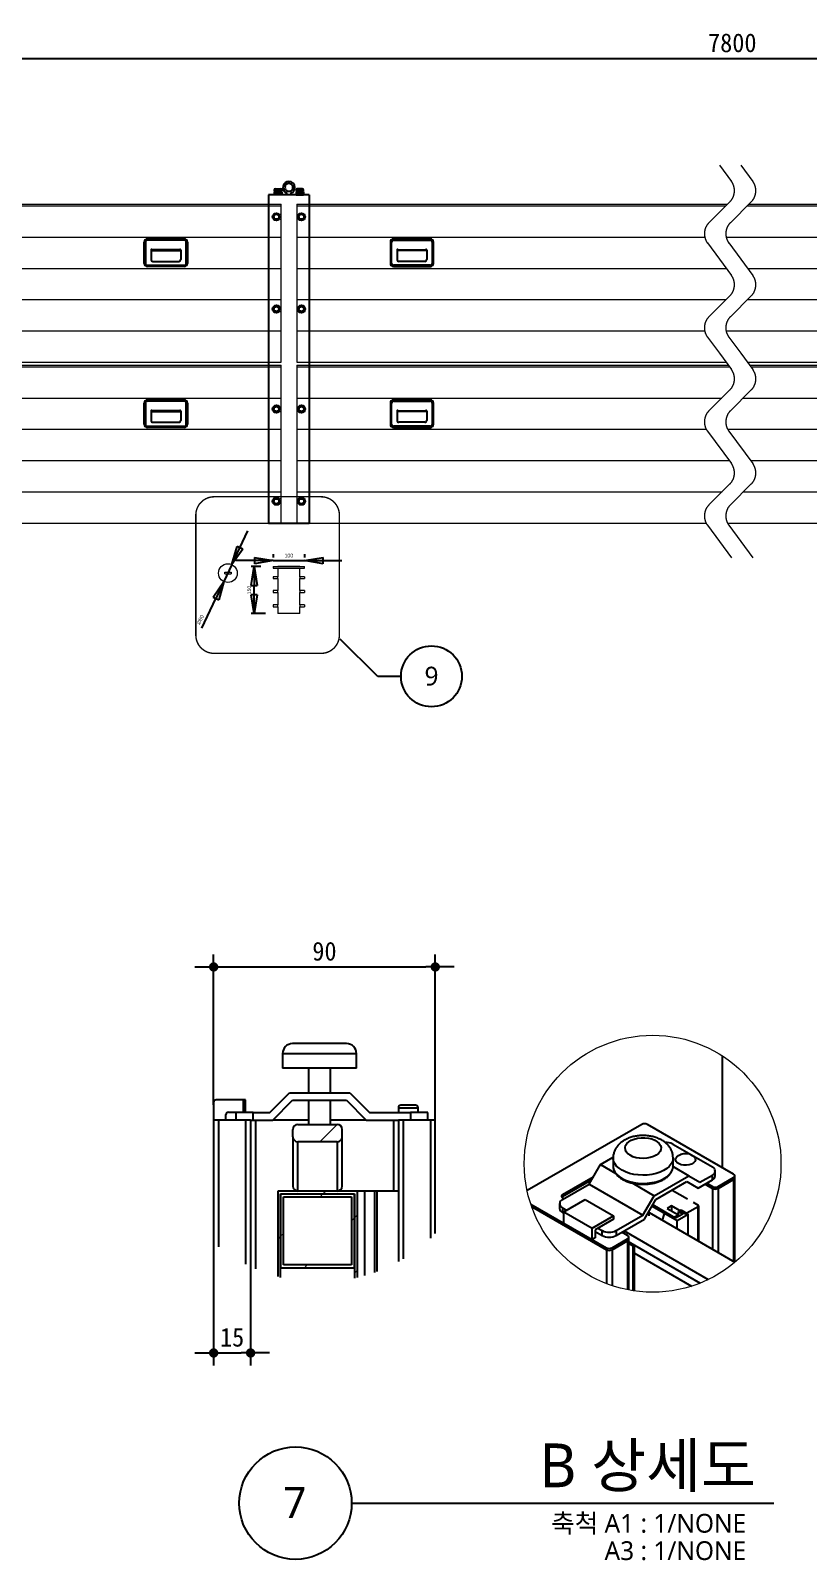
# Model space of a CAD drawing. Header units: millimetres. Extents: x 4892990 to 5673724, y 2128419 to 2381812.
# Drawn here: x 5648582 to 5651073, y 2371363 to 2376258 of the extents above; entities that cross this region are included whole.
import ezdxf
from ezdxf.enums import TextEntityAlignment as Align

# ---------------------------------------------------------------- set-up
doc = ezdxf.new("R2010")
doc.units = ezdxf.units.MM
doc.header["$LTSCALE"] = 1000
for name, pattern in [('CENTER2', [1.125, 0.75, -0.125, 0.125, -0.125]), ('DASHDOTX2', [2, 1, -0.5, 0, -0.5]), ('HIDDEN', [0.375, 0.25, -0.125]), ('HIDDEN2', [0.1875, 0.125, -0.0625])]:
    doc.linetypes.add(name, pattern=pattern)
doc.layers.get('0').update_dxf_attribs({"linetype": 'CONTINUOUS'})
for name, color, linetype in [('1', 1, 'CENTER2'), ('A-MKXS-MAK2', 3, 'DASHDOTX2'), ('A-MKXS-TEXT2', 7, 'CONTINUOUS')]:
    doc.layers.add(name, color=color, linetype=linetype)
for name, color, linetype, lineweight in [('A-DIMS', 7, 'CONTINUOUS', 25), ('A-XXXX-SYMB', 7, 'CONTINUOUS', 25), ('A-XXXX-TXT1', 3, 'CONTINUOUS', 25)]:
    doc.layers.add(name, color=color, linetype=linetype, lineweight=lineweight)
doc.styles.add('HY울릉도L', font='malgun.ttf')
doc.styles.add('돋움체', font='')
doc.styles.add('맑은고딕', font='malgun.ttf')
doc.styles.add('울릉도L', font='')
doc.styles.get('돋움체').set_extended_font_data('DotumChe')
doc.styles.get('울릉도L').set_extended_font_data('HY울릉도L')
doc.dimstyles.new('CDIM', dxfattribs={"dimtxt": 3, "dimasz": 1.5, "dimexe": 2, "dimexo": 1, "dimgap": 1, "dimtad": 1, "dimdec": 0, "dimrnd": 0.5, "dimzin": 0, "dimdsep": 32, "dimlunit": 6, "dimtxsty": 'HY울릉도L', "dimblk1": '_CIDOT', "dimblk2": '_CIDOT', "dimsah": 1, "dimcen": 5.5, "dimclrd": 2, "dimclre": 2, "dimclrt": 7, "dimadec": 0, "dimazin": 0, "dimtfac": 1, "dimtdec": 0, "dimtix": 1, "dimtmove": 2, "dimatfit": 1, "dimldrblk": '_CIDOT', "dimfxl": 1, "dimtolj": 1, "dimtzin": 0, "dimlwd": -1, "dimarcsym": 0})
doc.dimstyles.new('scale2', dxfattribs={"dimscale": 2, "dimtxt": 2, "dimasz": 1.5, "dimexe": 2, "dimexo": 2, "dimgap": 0.7, "dimtad": 3, "dimtoh": 1, "dimdec": 3, "dimdsep": 46, "dimtxsty": '울릉도L', "dimblk": 'CLOSED', "dimcen": 1.5, "dimclrd": 8, "dimclre": 8, "dimclrt": 7, "dimazin": 2, "dimtfac": 1, "dimtdec": 3, "dimtix": 1, "dimtmove": 0, "dimatfit": 3, "dimldrblk": 'CLOSED', "dimfxl": 1, "dimlwd": -1, "dimlwe": -1, "dimarcsym": 0})

# ---------------------------------------------------------------- blocks, each defined once
blk = doc.blocks.new('비고정지주앞')
at = {"color": 8, "linetype": 'Continuous', "lineweight": 25, "ltscale": 30}
for p, q in [((3938622.6, -1088255.4), (3938622.6, -1088261.8)), ((3938575.6, -1088282.6), (3938599.6, -1088282.6)), ((3938669.6, -1088282.6), (3938645.6, -1088282.6))]:
    blk.add_line(p, q, dxfattribs=at)
at = {"color": 7, "linetype": 'Continuous', "lineweight": 25, "ltscale": 30}
for p, q in [((3938557.6, -1088298.6), (3938557.6, -1089348.6)), ((3938687.6, -1088298.6), (3938557.6, -1088298.6)), ((3938575.6, -1088282.6), (3938575.6, -1088286.6)), ((3938575.6, -1088286.6), (3938599.6, -1088286.6)), ((3938599.6, -1088288.2), (3938575.6, -1088288.2)), ((3938575.6, -1088288.2), (3938575.6, -1088289.9)), ((3938599.6, -1088289.9), (3938575.6, -1088289.9)), ((3938575.6, -1088289.9), (3938575.6, -1088293.4)), ((3938599.6, -1088293.4), (3938575.6, -1088293.4)), ((3938575.6, -1088293.4), (3938575.6, -1088294.2)), ((3938599.6, -1088294.2), (3938575.6, -1088294.2)), ((3938575.6, -1088294.2), (3938575.6, -1088298.6)), ((3938599.6, -1088298.6), (3938575.6, -1088298.6)), ((3938579.6, -1088278.6), (3938595.6, -1088278.6)), ((3938583.6, -1088286.6), (3938583.6, -1088288.2)), ((3938591.6, -1088288.2), (3938591.6, -1088286.6)), ((3938599.6, -1088286.6), (3938599.6, -1088282.6)), ((3938599.6, -1088288.2), (3938599.6, -1088289.9)), ((3938599.6, -1088289.9), (3938599.6, -1088293.4)), ((3938599.6, -1088293.4), (3938599.6, -1088294.2)), ((3938599.6, -1088294.2), (3938599.6, -1088298.6)), ((3938615.1, -1088292.3), (3938614.6, -1088298.6)), ((3938616, -1088286.6), (3938622.6, -1088286.6)), ((3938622.6, -1088286.6), (3938629.2, -1088286.6)), ((3938630.6, -1088298.6), (3938630, -1088292.3)), ((3938645.6, -1088282.6), (3938645.6, -1088286.6)), ((3938669.6, -1088286.6), (3938645.6, -1088286.6)), ((3938645.6, -1088288.2), (3938669.6, -1088288.2)), ((3938645.6, -1088288.2), (3938645.6, -1088289.9)), ((3938645.6, -1088289.9), (3938669.6, -1088289.9)), ((3938645.6, -1088289.9), (3938645.6, -1088293.4)), ((3938645.6, -1088293.4), (3938669.6, -1088293.4)), ((3938645.6, -1088293.4), (3938645.6, -1088294.2)), ((3938645.6, -1088294.2), (3938669.6, -1088294.2)), ((3938645.6, -1088294.2), (3938645.6, -1088298.6)), ((3938645.6, -1088298.6), (3938669.6, -1088298.6)), ((3938665.6, -1088278.6), (3938649.6, -1088278.6)), ((3938653.6, -1088286.6), (3938653.6, -1088288.2)), ((3938661.6, -1088288.2), (3938661.6, -1088286.6)), ((3938669.6, -1088286.6), (3938669.6, -1088282.6)), ((3938669.6, -1088288.2), (3938669.6, -1088289.9)), ((3938669.6, -1088289.9), (3938669.6, -1088293.4)), ((3938669.6, -1088293.4), (3938669.6, -1088294.2)), ((3938669.6, -1088294.2), (3938669.6, -1088298.6)), ((3938687.6, -1088298.6), (3938687.6, -1089348.6)), ((3938557.6, -1089348.6), (3938687.6, -1089348.6))]:
    blk.add_line(p, q, dxfattribs=at)
at = {"color": 7, "linetype": 'Continuous', "lineweight": 25, "ltscale": 900}
for centre, radius in [((3938582.6, -1088368.6), 12), ((3938662.6, -1088368.6), 12), ((3938582.6, -1088368.6), 8), ((3938662.6, -1088368.6), 8), ((3938582.6, -1088663.6), 12), ((3938582.6, -1088663.6), 8), ((3938662.6, -1088663.6), 12), ((3938662.6, -1088663.6), 8), ((3938582.6, -1088983.6), 12), ((3938582.6, -1088983.6), 8), ((3938662.6, -1088983.6), 12), ((3938662.6, -1088983.6), 8), ((3938582.6, -1089278.6), 12), ((3938662.6, -1089278.6), 12)]:
    blk.add_circle(centre, radius, dxfattribs=at)
at = {"color": 7, "linetype": 'Continuous', "lineweight": 25, "ltscale": 30}
for centre in [(3938582.6, -1089278.6), (3938662.6, -1089278.6)]:
    blk.add_circle(centre, 8, dxfattribs=at)
at = {"color": 7, "linetype": 'Continuous', "lineweight": 25, "ltscale": 900}
for centre, radius, start, end in [((3938622.6, -1088274.6), 19.2, 90, 247.1735), ((3938622.6, -1088274.6), 19.2, 0, 90), ((3938579.6, -1088282.6), 4, 90, 180), ((3938595.6, -1088282.6), 4, 0, 90), ((3938622.6, -1088274.6), 12.8, 90, 180), ((3938622.6, -1088274.6), 12.8, 180, 249.6359), ((3938622.6, -1088274.6), 12.8, 290.3641, 90), ((3938622.6, -1088274.6), 19.2, 292.8265, 0), ((3938649.6, -1088282.6), 4, 90, 180), ((3938665.6, -1088282.6), 4, 0, 90)]:
    blk.add_arc(centre, radius, start, end, dxfattribs=at)
blk = doc.blocks.new('_Closed')
at = {"color": 0, "linetype": 'ByBlock', "lineweight": -2}
for p, q in [((-1, 0.167), (0, 0)), ((-1, 0.167), (-1, -0.167)), ((0, 0), (-1, -0.167)), ((0, 0), (-1, 0))]:
    blk.add_line(p, q, dxfattribs=at)
blk = doc.blocks.new('*D59')
at = {"color": 8, "linetype": 'ByBlock', "ltscale": 4, "transparency": 16777216}
for p, q in [((5649319.2, 2374542.9), (5649288.1, 2374542.9)), ((5649333.8, 2374392.9), (5649288.1, 2374392.9))]:
    blk.add_line(p, q, dxfattribs=at)
at = {"color": 8, "ltscale": 4, "transparency": 16777216}
blk.add_line((5649298.1, 2374452.9), (5649298.1, 2374482.9), dxfattribs=at)
at = {"color": 8, "ltscale": 4, "transparency": 16777216, "xscale": 60, "yscale": 60, "zscale": 60}
for p, rotation in [((5649298.1, 2374542.9), 90), ((5649298.1, 2374392.9), 270)]:
    blk.add_blockref('_Closed', p, dxfattribs=dict(at, rotation=rotation))
at = {"color": 7, "ltscale": 4, "transparency": 16777216, "insert": (5649282.1, 2374467.9), "char_height": 120, "attachment_point": 5, "rotation": 90, "style": '울릉도L'}
blk.add_mtext('{\\H0.1x;150}', dxfattribs=at)
blk = doc.blocks.new('*D60')
at = {"color": 8, "ltscale": 4, "transparency": 16777216}
for p, q in [((5649299.2, 2374562.1), (5649239.2, 2374562.1)), ((5649359.2, 2374562.1), (5649459.2, 2374562.1)), ((5649519.2, 2374562.1), (5649579.2, 2374562.1))]:
    blk.add_line(p, q, dxfattribs=at)
at = {"color": 8, "linetype": 'ByBlock', "ltscale": 4, "transparency": 16777216}
for p, q in [((5649359.2, 2374582.9), (5649359.2, 2374572.1)), ((5649459.2, 2374582.9), (5649459.2, 2374572.1))]:
    blk.add_line(p, q, dxfattribs=at)
at = {"color": 8, "ltscale": 4, "transparency": 16777216, "xscale": 60, "yscale": 60, "zscale": 60}
blk.add_blockref('_Closed', (5649359.2, 2374562.1), dxfattribs=at)
at = {"color": 8, "ltscale": 4, "transparency": 16777216, "xscale": 60, "yscale": 60, "zscale": 60, "rotation": 180}
blk.add_blockref('_Closed', (5649459.2, 2374562.1), dxfattribs=at)
at = {"color": 7, "ltscale": 4, "transparency": 16777216, "insert": (5649409.2, 2374578.1), "char_height": 120, "attachment_point": 5, "style": '울릉도L'}
blk.add_mtext('{\\H0.1x;100}', dxfattribs=at)
blk = doc.blocks.new('*D61')
at = {"color": 8, "ltscale": 4, "transparency": 16777216}
for p, q in [((5649252.3, 2374603.4), (5649278, 2374657.7)), ((5649226.7, 2374549.2), (5649201.1, 2374494.9)), ((5649130.5, 2374345.6), (5649175.4, 2374440.7))]:
    blk.add_line(p, q, dxfattribs=at)
at = {"color": 8, "ltscale": 4, "transparency": 16777216, "xscale": 60, "yscale": 60, "zscale": 60}
for p, rotation in [((5649226.7, 2374549.2), 244.7127999016723), ((5649201.1, 2374494.9), 64.7127999016723)]:
    blk.add_blockref('_Closed', p, dxfattribs=dict(at, rotation=rotation))
at = {"color": 7, "ltscale": 4, "transparency": 16777216, "insert": (5649125.7, 2374372.8), "char_height": 120, "attachment_point": 5, "rotation": 64.7128, "style": '울릉도L'}
blk.add_mtext('{\\fMS PGothic|b0|i0|c128|p34;\\H0.1x;∅60}', dxfattribs=at)
blk = doc.blocks.new('AL차수판 2단')
at = {"color": 7, "linetype": 'HIDDEN', "lineweight": 0}
for p, q in [((2975499.4, -532908.3), (2975537.7, -532960.3)), ((2975567.9, -532908.3), (2975606.2, -532960.3)), ((2975532.8, -533025.3), (2975465.9, -533092.2)), ((2975601.3, -533025.3), (2975534.4, -533092.2)), ((2975461, -533157.2), (2975537.7, -533261.2)), ((2975529.5, -533157.2), (2975606.2, -533261.2)), ((2975532.8, -533326.3), (2975465.9, -533393.2)), ((2975601.3, -533326.3), (2975534.4, -533393.2)), ((2975461, -533458.2), (2975499.4, -533510.2)), ((2975529.5, -533458.2), (2975567.9, -533510.2)), ((2975499.4, -533510.2), (2975537.7, -533562.2)), ((2975567.9, -533510.2), (2975606.2, -533562.2)), ((2975532.8, -533627.2), (2975465.9, -533694.2)), ((2975601.3, -533627.2), (2975534.4, -533694.2)), ((2975461, -533759.2), (2975537.7, -533863.2)), ((2975529.5, -533759.2), (2975606.2, -533863.2)), ((2975532.8, -533928.2), (2975465.9, -533995.1)), ((2975601.3, -533928.2), (2975534.4, -533995.1)), ((2975461, -534060.2), (2975499.4, -534112.2)), ((2975529.5, -534060.2), (2975567.9, -534112.2)), ((2975499.4, -534112.2), (2975537.7, -534164.2)), ((2975567.9, -534112.2), (2975606.2, -534164.2))]:
    blk.add_line(p, q, dxfattribs=at)
at = {"color": 7, "linetype": 'Continuous', "lineweight": 15}
for p, q in [((2974145.8, -533033.4), (2974145.8, -533538.4)), ((2974145.8, -533033.4), (2975524.7, -533033.4)), ((2974145.8, -533038.4), (2975519.7, -533038.4)), ((2975588.2, -533038.4), (2976935.2, -533038.4)), ((2975593.2, -533033.4), (2976935.2, -533033.4)), ((2976935.2, -533538.4), (2976935.2, -533033.4)), ((2974145.8, -533138.4), (2975452.5, -533138.4)), ((2975521, -533138.4), (2976935.2, -533138.4)), ((2974145.8, -533238.4), (2975520.9, -533238.4)), ((2975589.4, -533238.4), (2976935.2, -533238.4)), ((2974145.8, -533338.4), (2975520.7, -533338.4)), ((2975589.2, -533338.4), (2976935.2, -533338.4)), ((2974145.8, -533438.4), (2975452.3, -533438.4)), ((2975520.8, -533438.4), (2976935.2, -533438.4)), ((2974145.8, -533538.4), (2975520.2, -533538.4)), ((2974145.8, -533538.4), (2975520.2, -533538.4)), ((2974145.8, -533548.4), (2975527.6, -533548.4)), ((2974145.8, -533548.4), (2974145.8, -534053.4)), ((2974145.8, -533553.4), (2975531.3, -533553.4)), ((2975588.7, -533538.4), (2976935.2, -533538.4)), ((2975588.7, -533538.4), (2976935.2, -533538.4)), ((2975596.1, -533548.4), (2976935.2, -533548.4)), ((2975599.8, -533553.4), (2976935.2, -533553.4)), ((2976935.2, -534053.4), (2976935.2, -533548.4)), ((2974145.8, -533653.4), (2975506.6, -533653.4)), ((2975575.2, -533653.4), (2976935.2, -533653.4)), ((2974145.8, -533753.4), (2975457.4, -533753.4)), ((2975525.9, -533753.4), (2976935.2, -533753.4)), ((2974145.8, -533853.4), (2975530.5, -533853.4)), ((2975599, -533853.4), (2976935.2, -533853.4)), ((2974145.8, -533953.4), (2975507.6, -533953.4)), ((2975576.1, -533953.4), (2976935.2, -533953.4)), ((2974145.8, -534053.4), (2975456.9, -534053.4)), ((2975525.4, -534053.4), (2976935.2, -534053.4))]:
    blk.add_line(p, q, dxfattribs=at)
at = {"color": 7, "linetype": 'HIDDEN', "lineweight": 0}
for centre, start, end in [((2975497.5, -532989.9), 315, 36.4024), ((2975566, -532989.9), 315, 36.4024), ((2975501.3, -533127.6), 135, 216.4024), ((2975569.8, -533127.6), 135, 216.4024), ((2975497.5, -533290.9), 315, 36.4024), ((2975566, -533290.9), 315, 36.4024), ((2975501.3, -533428.5), 135, 216.4024), ((2975569.8, -533428.5), 135, 216.4024), ((2975497.5, -533591.9), 315, 36.4024), ((2975566, -533591.9), 315, 36.4024), ((2975501.3, -533729.5), 135, 216.4024), ((2975569.8, -533729.5), 135, 216.4024), ((2975497.5, -533892.9), 315, 36.4024), ((2975566, -533892.9), 315, 36.4024), ((2975501.3, -534030.5), 135, 216.4024), ((2975569.8, -534030.5), 135, 216.4024)]:
    blk.add_arc(centre, 50, start, end, dxfattribs=at)
at = {"layer": '1', "color": 7, "linetype": 'Continuous'}
for p, q in [((2974445.8, -533154.4), (2974445.8, -533222.4)), ((2974449.7, -533222.6), (2974449.7, -533154.3)), ((2974455.7, -533148.3), (2974574, -533148.3)), ((2974573.8, -533144.4), (2974455.8, -533144.4)), ((2974467.3, -533179.4), (2974467.3, -533209.9)), ((2974470.3, -533179.4), (2974470.3, -533180.9)), ((2974559.3, -533180.9), (2974470.3, -533180.9)), ((2974559.3, -533179.4), (2974559.3, -533180.9)), ((2974562.3, -533179.4), (2974562.3, -533209.9)), ((2974580, -533154.3), (2974580, -533222.6)), ((2974583.8, -533222.4), (2974583.8, -533154.4)), ((2976497.2, -533222.4), (2976497.2, -533154.4)), ((2976501, -533154.3), (2976501, -533222.6)), ((2976625.3, -533148.3), (2976507, -533148.3)), ((2976507.2, -533144.4), (2976625.2, -533144.4)), ((2976518.7, -533179.4), (2976518.7, -533209.9)), ((2976521.7, -533179.4), (2976521.7, -533180.9)), ((2976521.7, -533180.9), (2976610.7, -533180.9)), ((2976610.7, -533179.4), (2976610.7, -533180.9)), ((2976613.7, -533179.4), (2976613.7, -533209.9)), ((2976631.3, -533222.6), (2976631.3, -533154.3)), ((2976635.2, -533154.4), (2976635.2, -533222.4)), ((2974574, -533228.6), (2974455.7, -533228.6)), ((2974455.8, -533232.4), (2974573.8, -533232.4)), ((2974556.3, -533215.9), (2974473.3, -533215.9)), ((2976507, -533228.6), (2976625.3, -533228.6)), ((2976625.2, -533232.4), (2976507.2, -533232.4)), ((2976524.7, -533215.9), (2976607.7, -533215.9)), ((2974445.8, -533669.4), (2974445.8, -533737.4)), ((2974449.7, -533737.6), (2974449.7, -533669.3)), ((2974455.7, -533663.3), (2974574, -533663.3)), ((2974573.8, -533659.4), (2974455.8, -533659.4)), ((2974580, -533669.3), (2974580, -533737.6)), ((2974583.8, -533737.4), (2974583.8, -533669.4)), ((2976497.2, -533737.4), (2976497.2, -533669.4)), ((2976501, -533669.3), (2976501, -533737.6)), ((2976625.3, -533663.3), (2976507, -533663.3)), ((2976507.2, -533659.4), (2976625.2, -533659.4)), ((2976631.3, -533737.6), (2976631.3, -533669.3)), ((2976635.2, -533669.4), (2976635.2, -533737.4)), ((2974467.3, -533694.4), (2974467.3, -533724.9)), ((2974470.3, -533694.4), (2974470.3, -533695.9)), ((2974559.3, -533695.9), (2974470.3, -533695.9)), ((2974559.3, -533694.4), (2974559.3, -533695.9)), ((2974562.3, -533694.4), (2974562.3, -533724.9)), ((2976518.7, -533694.4), (2976518.7, -533724.9)), ((2976521.7, -533694.4), (2976521.7, -533695.9)), ((2976521.7, -533695.9), (2976610.7, -533695.9)), ((2976610.7, -533694.4), (2976610.7, -533695.9)), ((2976613.7, -533694.4), (2976613.7, -533724.9)), ((2974574, -533743.6), (2974455.7, -533743.6)), ((2974455.8, -533747.4), (2974573.8, -533747.4)), ((2974556.3, -533730.9), (2974473.3, -533730.9)), ((2976507, -533743.6), (2976625.3, -533743.6)), ((2976625.2, -533747.4), (2976507.2, -533747.4)), ((2976524.7, -533730.9), (2976607.7, -533730.9))]:
    blk.add_line(p, q, dxfattribs=at)
at = {"layer": '1', "color": 4, "linetype": 'HIDDEN2'}
for p, q in [((2974470.3, -533179.4), (2974559.3, -533179.4)), ((2976610.7, -533179.4), (2976521.7, -533179.4)), ((2974470.3, -533694.4), (2974559.3, -533694.4)), ((2976610.7, -533694.4), (2976521.7, -533694.4))]:
    blk.add_line(p, q, dxfattribs=at)
at = {"layer": '1', "color": 7, "linetype": 'Continuous'}
for centre, radius, start, end in [((2974455.8, -533154.4), 10, 90, 180), ((2974455.7, -533154.3), 6, 90, 180), ((2974468.8, -533179.4), 1.5, 0, 180), ((2974560.8, -533179.4), 1.5, 0, 180), ((2974573.8, -533154.4), 10, 0, 90), ((2974574, -533154.3), 6, 0, 90), ((2976507.2, -533154.4), 10, 90, 180), ((2976507, -533154.3), 6, 90, 180), ((2976520.2, -533179.4), 1.5, 0, 180), ((2976612.2, -533179.4), 1.5, 0, 180), ((2976625.2, -533154.4), 10, 0, 90), ((2976625.3, -533154.3), 6, 0, 90), ((2974455.8, -533222.4), 10, 180, 270), ((2974455.7, -533222.6), 6, 180, 270), ((2974473.3, -533209.9), 6, 180, 270), ((2974556.3, -533209.9), 6, 270, 0), ((2974573.8, -533222.4), 10, 270, 0), ((2974574, -533222.6), 6, 270, 0), ((2976507.2, -533222.4), 10, 180, 270), ((2976507, -533222.6), 6, 180, 270), ((2976524.7, -533209.9), 6, 180, 270), ((2976607.7, -533209.9), 6, 270, 0), ((2976625.2, -533222.4), 10, 270, 0), ((2976625.3, -533222.6), 6, 270, 0), ((2974455.8, -533669.4), 10, 90, 180), ((2974455.7, -533669.3), 6, 90, 180), ((2974573.8, -533669.4), 10, 0, 90), ((2974574, -533669.3), 6, 0, 90), ((2976507.2, -533669.4), 10, 90, 180), ((2976507, -533669.3), 6, 90, 180), ((2976625.2, -533669.4), 10, 0, 90), ((2976625.3, -533669.3), 6, 0, 90), ((2974468.8, -533694.4), 1.5, 0, 180), ((2974473.3, -533724.9), 6, 180, 270), ((2974556.3, -533724.9), 6, 270, 0), ((2974560.8, -533694.4), 1.5, 0, 180), ((2976520.2, -533694.4), 1.5, 0, 180), ((2976524.7, -533724.9), 6, 180, 270), ((2976607.7, -533724.9), 6, 270, 0), ((2976612.2, -533694.4), 1.5, 0, 180), ((2974455.8, -533737.4), 10, 180, 270), ((2974455.7, -533737.6), 6, 180, 270), ((2974573.8, -533737.4), 10, 270, 0), ((2974574, -533737.6), 6, 270, 0), ((2976507.2, -533737.4), 10, 180, 270), ((2976507, -533737.6), 6, 180, 270), ((2976625.2, -533737.4), 10, 270, 0), ((2976625.3, -533737.6), 6, 270, 0)]:
    blk.add_arc(centre, radius, start, end, dxfattribs=at)
blk = doc.blocks.new('_CIDOT')
at = {"color": 0, "linetype": 'ByBlock'}
blk.add_line((2, 0), (-1, 0), dxfattribs=at)
at = {"color": 0, "linetype": 'ByBlock', "const_width": 0.5}
blk.add_lwpolyline([(-0.25, 0, 1), (0.25, 0, 1)], format="xyb", close=True, dxfattribs=at)
blk = doc.blocks.new('*D69')
at = {"layer": 'A-DIMS', "lineweight": -2, "transparency": 16777216}
for p, q in [((5649168.3, 2372752.1), (5649168.3, 2371986.8)), ((5649286.6, 2372752.1), (5649286.6, 2371986.8))]:
    blk.add_line(p, q, dxfattribs=at)
at = {"layer": 'A-DIMS', "transparency": 16777216}
blk.add_line((5649198.3, 2372026.8), (5649256.6, 2372026.8), dxfattribs=at)
at = {"layer": 'A-DIMS', "transparency": 16777216, "xscale": 30, "yscale": 30, "zscale": 30, "rotation": 180}
blk.add_blockref('_CIDOT', (5649168.3, 2372026.8), dxfattribs=at)
at = {"layer": 'A-DIMS', "transparency": 16777216, "xscale": 30, "yscale": 30, "zscale": 30}
blk.add_blockref('_CIDOT', (5649286.6, 2372026.8), dxfattribs=at)
at = {"layer": 'A-DIMS', "color": 3, "transparency": 16777216, "insert": (5649227.4, 2372076.8), "char_height": 60, "attachment_point": 5, "style": '돋움체'}
blk.add_mtext('\\A1;15', dxfattribs=at)
blk = doc.blocks.new('*D70')
at = {"layer": 'A-DIMS', "lineweight": -2, "transparency": 16777216}
for p, q in [((5649168.3, 2372820.5), (5649168.3, 2373301.9)), ((5649877.9, 2372820.5), (5649877.9, 2373301.9))]:
    blk.add_line(p, q, dxfattribs=at)
at = {"layer": 'A-DIMS', "transparency": 16777216}
blk.add_line((5649198.3, 2373261.9), (5649847.9, 2373261.9), dxfattribs=at)
at = {"layer": 'A-DIMS', "transparency": 16777216, "xscale": 30, "yscale": 30, "zscale": 30, "rotation": 180}
blk.add_blockref('_CIDOT', (5649168.3, 2373261.9), dxfattribs=at)
at = {"layer": 'A-DIMS', "transparency": 16777216, "xscale": 30, "yscale": 30, "zscale": 30}
blk.add_blockref('_CIDOT', (5649877.9, 2373261.9), dxfattribs=at)
at = {"layer": 'A-DIMS', "color": 3, "transparency": 16777216, "insert": (5649523.1, 2373311.9), "char_height": 60, "attachment_point": 5, "style": '돋움체'}
blk.add_mtext('\\A1;90', dxfattribs=at)
blk = doc.blocks.new('*D76')
at = {"layer": 'A-DIMS', "lineweight": -2, "transparency": 16777216}
for p, q in [((5646569.9, 2375752.1), (5646569.9, 2376208.5)), ((5655087.9, 2375752.1), (5655087.9, 2376208.5))]:
    blk.add_line(p, q, dxfattribs=at)
at = {"layer": 'A-DIMS', "transparency": 16777216}
blk.add_line((5646599.9, 2376168.5), (5655057.9, 2376168.5), dxfattribs=at)
at = {"layer": 'A-DIMS', "transparency": 16777216, "xscale": 30, "yscale": 30, "zscale": 30, "rotation": 180}
blk.add_blockref('_CIDOT', (5646569.9, 2376168.5), dxfattribs=at)
at = {"layer": 'A-DIMS', "transparency": 16777216, "xscale": 30, "yscale": 30, "zscale": 30}
blk.add_blockref('_CIDOT', (5655087.9, 2376168.5), dxfattribs=at)
at = {"layer": 'A-DIMS', "color": 3, "transparency": 16777216, "insert": (5650828.9, 2376218.5), "char_height": 60, "attachment_point": 5, "style": '돋움체'}
blk.add_mtext('\\A1;7800', dxfattribs=at)

msp = doc.modelspace()

# ---------------------------------------------------------------- linework, layer by layer
at = {"color": 7, "linetype": 'Continuous', "lineweight": 15}
for p, q in [((5649203.89, 2374524.57), (5649223.89, 2374524.57)), ((5649203.89, 2374519.57), (5649203.89, 2374524.57)), ((5649203.89, 2374519.57), (5649223.89, 2374519.57)), ((5649223.89, 2374524.57), (5649223.89, 2374519.57)), ((5649359.2, 2374542.9), (5649359.2, 2374537.76)), ((5649359.2, 2374542.9), (5649402.06, 2374542.9)), ((5649359.2, 2374537.76), (5649402.06, 2374537.76)), ((5649444.63, 2374542.9), (5649373.77, 2374542.9)), ((5649373.77, 2374537.76), (5649373.77, 2374510.45)), ((5649402.06, 2374542.9), (5649459.2, 2374542.9)), ((5649402.06, 2374537.76), (5649459.2, 2374537.76)), ((5649444.63, 2374510.45), (5649444.63, 2374537.76)), ((5649459.2, 2374537.76), (5649459.2, 2374542.9)), ((5649373.77, 2374510.48), (5649359.2, 2374510.48)), ((5649359.2, 2374510.48), (5649359.2, 2374504.48)), ((5649359.2, 2374504.48), (5649373.77, 2374504.48)), ((5649373.77, 2374466.07), (5649359.2, 2374466.07)), ((5649359.2, 2374466.07), (5649359.2, 2374460.07)), ((5649373.77, 2374504.49), (5649373.77, 2374466.03)), ((5649459.2, 2374510.48), (5649444.62, 2374510.48)), ((5649459.2, 2374466.07), (5649444.62, 2374466.07)), ((5649444.63, 2374466.03), (5649444.63, 2374504.49)), ((5649444.63, 2374504.48), (5649459.2, 2374504.48)), ((5649459.2, 2374510.48), (5649459.2, 2374504.48)), ((5649459.2, 2374466.07), (5649459.2, 2374460.07)), ((5649359.2, 2374460.07), (5649373.77, 2374460.07)), ((5649373.77, 2374420.1), (5649359.2, 2374420.1)), ((5649359.2, 2374420.1), (5649359.2, 2374414.1)), ((5649373.77, 2374460.07), (5649373.77, 2374420.07)), ((5649459.2, 2374420.1), (5649444.62, 2374420.1)), ((5649444.63, 2374420.07), (5649444.63, 2374460.07)), ((5649444.63, 2374460.07), (5649459.2, 2374460.07)), ((5649459.2, 2374420.1), (5649459.2, 2374414.1)), ((5649359.2, 2374414.1), (5649373.77, 2374414.1)), ((5649373.77, 2374414.11), (5649373.77, 2374392.9)), ((5649444.63, 2374392.9), (5649373.77, 2374392.9)), ((5649444.63, 2374392.9), (5649444.63, 2374414.11)), ((5649444.63, 2374414.1), (5649459.2, 2374414.1))]:
    msp.add_line(p, q, dxfattribs=at)
at = {"color": 7, "linetype": 'Continuous', "lineweight": 18, "ltscale": 25}
for p, q in [((5649168.3, 2372828.96), (5649168.3, 2373261.88)), ((5649877.93, 2373134.06), (5649877.93, 2373261.88))]:
    msp.add_line(p, q, dxfattribs=at)
at = {"color": 7, "linetype": 'Continuous', "lineweight": 25, "ltscale": 25}
for p, q in [((5649877.93, 2372409.46), (5649877.93, 2373133.96)), ((5649594.08, 2373016.52), (5649420.61, 2373016.52)), ((5649389.07, 2372984.98), (5649389.07, 2372937.67)), ((5649625.62, 2372937.67), (5649625.62, 2372984.98)), ((5649625.62, 2372937.67), (5649389.07, 2372937.67)), ((5649471.86, 2372937.67), (5649471.86, 2372858.82)), ((5649542.83, 2372858.82), (5649542.83, 2372937.67)), ((5649347.74, 2372795.74), (5649410.82, 2372858.82)), ((5649410.82, 2372858.82), (5649603.88, 2372858.82)), ((5649603.88, 2372858.82), (5649666.96, 2372795.74)), ((5649168.3, 2372828.86), (5649168.3, 2372772.09)), ((5649262.92, 2372836.74), (5649176.18, 2372836.74)), ((5649262.92, 2372836.74), (5649262.92, 2372797.32)), ((5649270.8, 2372836.74), (5649262.92, 2372836.74)), ((5649270.8, 2372797.32), (5649270.8, 2372836.74)), ((5649357.53, 2372772.09), (5649420.61, 2372835.17)), ((5649420.61, 2372835.17), (5649594.08, 2372835.17)), ((5649471.86, 2372835.17), (5649471.86, 2372757.9)), ((5649542.83, 2372757.9), (5649542.83, 2372835.17)), ((5649594.08, 2372835.17), (5649657.16, 2372772.09)), ((5649759.66, 2372811.51), (5649759.66, 2372795.74)), ((5649814.85, 2372819.4), (5649767.54, 2372819.4)), ((5649822.74, 2372795.74), (5649822.74, 2372811.51)), ((5649168.3, 2372772.09), (5649168.3, 2372379.78)), ((5649184.07, 2372772.09), (5649168.3, 2372772.09)), ((5649270.8, 2372772.09), (5649184.07, 2372772.09)), ((5649207.72, 2372772.09), (5649207.72, 2372789.43)), ((5649215.61, 2372797.32), (5649262.92, 2372797.32)), ((5649239.26, 2372795.74), (5649239.26, 2372772.09)), ((5649294.46, 2372795.74), (5649239.26, 2372795.74)), ((5649262.92, 2372797.32), (5649270.8, 2372797.32)), ((5649286.57, 2372772.09), (5649270.8, 2372772.09)), ((5649286.57, 2372772.09), (5649286.57, 2372302.86)), ((5649286.57, 2372772.09), (5649294.46, 2372772.09)), ((5649294.46, 2372772.09), (5649294.46, 2372795.74)), ((5649294.46, 2372795.74), (5649347.74, 2372795.74)), ((5649294.46, 2372772.09), (5649357.53, 2372772.09)), ((5649471.86, 2372772.09), (5649357.53, 2372772.09)), ((5649437.96, 2372757.9), (5649564.12, 2372757.9)), ((5649657.16, 2372772.09), (5649542.83, 2372772.09)), ((5649657.16, 2372772.09), (5649759.66, 2372772.09)), ((5649666.96, 2372795.74), (5649799.08, 2372795.74)), ((5649759.66, 2372772.09), (5649759.66, 2372319.05)), ((5649775.43, 2372772.09), (5649759.66, 2372772.09)), ((5649775.43, 2372772.09), (5649775.43, 2372328.21)), ((5649862.16, 2372772.09), (5649775.43, 2372772.09)), ((5649799.08, 2372795.74), (5649799.08, 2372772.09)), ((5649854.28, 2372795.74), (5649799.08, 2372795.74)), ((5649854.28, 2372772.09), (5649854.28, 2372795.74)), ((5649862.16, 2372772.09), (5649862.16, 2372394)), ((5649877.93, 2372772.09), (5649862.16, 2372772.09)), ((5649422.19, 2372718.47), (5649422.19, 2372742.13)), ((5649422.19, 2372718.47), (5649422.19, 2372560.78)), ((5649564.12, 2372702.7), (5649437.96, 2372702.7)), ((5649437.96, 2372545.01), (5649437.96, 2372702.7)), ((5649564.12, 2372702.7), (5649564.12, 2372545.01)), ((5649579.89, 2372718.47), (5649579.89, 2372742.13)), ((5649579.89, 2372560.78), (5649579.89, 2372718.47)), ((5649373.3, 2372545.01), (5649373.3, 2372271.11)), ((5649628.77, 2372545.01), (5649373.3, 2372545.01)), ((5649382.77, 2372268.68), (5649382.77, 2372535.54)), ((5649382.77, 2372535.54), (5649619.31, 2372535.54)), ((5649382.77, 2372535.54), (5649382.77, 2372299)), ((5649392.23, 2372308.46), (5649392.23, 2372526.08)), ((5649392.23, 2372526.08), (5649609.85, 2372526.08)), ((5649574.37, 2372548.79), (5649574.37, 2372545.01)), ((5649609.85, 2372526.08), (5649609.85, 2372308.46)), ((5649619.31, 2372535.54), (5649619.31, 2372265.72)), ((5649619.31, 2372299), (5649619.31, 2372535.54)), ((5649652.43, 2372545.01), (5649628.77, 2372545.01)), ((5649628.77, 2372267.91), (5649628.77, 2372545.01)), ((5649652.43, 2372274.2), (5649652.43, 2372545.01)), ((5649683.97, 2372545.01), (5649652.43, 2372545.01)), ((5649683.97, 2372284.51), (5649683.97, 2372545.01)), ((5649692.31, 2372545.01), (5649683.97, 2372545.01)), ((5649692.31, 2372287.61), (5649692.31, 2372545.01)), ((5649759.66, 2372545.01), (5649692.31, 2372545.01)), ((5649382.77, 2372299), (5649619.31, 2372299)), ((5649609.85, 2372308.46), (5649392.23, 2372308.46))]:
    msp.add_line(p, q, dxfattribs=at)
at = {"color": 8, "linetype": 'Continuous', "lineweight": 25, "ltscale": 25}
for p, q in [((5649389.07, 2372984.98), (5649625.62, 2372984.98)), ((5649759.66, 2372811.51), (5649822.74, 2372811.51)), ((5649184.07, 2372772.09), (5649184.07, 2372366.67)), ((5649270.8, 2372772.09), (5649270.8, 2372310.61)), ((5649302.34, 2372772.09), (5649302.34, 2372295.75)), ((5649743.89, 2372772.09), (5649743.89, 2372545.01))]:
    msp.add_line(p, q, dxfattribs=at)
at = {"color": 7, "linetype": 'Continuous', "lineweight": 25, "ltscale": 20}
for p, q in [((5650796.75, 2372977.6), (5650796.75, 2372619.57)), ((5650538.8, 2372758.03), (5650172, 2372546.28)), ((5650832.96, 2372598.67), (5650556.9, 2372758.03)), ((5650406.46, 2372629.39), (5650447.47, 2372653.07)), ((5650638.36, 2372695.33), (5650765.08, 2372622.18)), ((5650370.26, 2372566.69), (5650406.46, 2372629.39)), ((5650406.46, 2372629.39), (5650455.84, 2372600.89)), ((5650447.33, 2372650.93), (5650447.33, 2372624.8)), ((5650639.18, 2372622.99), (5650689.24, 2372594.09)), ((5650639.33, 2372624.8), (5650639.33, 2372650.93)), ((5650774.45, 2372593.44), (5650774.45, 2372609.12)), ((5650285.37, 2372533.35), (5650383.83, 2372590.19)), ((5650285.37, 2372527.08), (5650378.4, 2372580.79)), ((5650285.37, 2372517.68), (5650370.26, 2372566.69)), ((5650370.26, 2372566.69), (5650542.23, 2372467.41)), ((5650508.14, 2372570.7), (5650578.43, 2372530.12)), ((5650578.43, 2372530.12), (5650689.24, 2372594.09)), ((5650584.06, 2372517.69), (5650683.62, 2372575.16)), ((5650683.61, 2372575.16), (5650719.82, 2372554.25)), ((5650683.62, 2372575.16), (5650719.82, 2372554.25)), ((5650689.24, 2372594.09), (5650725.44, 2372573.18)), ((5650719.82, 2372554.25), (5650765.08, 2372580.38)), ((5650725.44, 2372573.18), (5650765.08, 2372596.06)), ((5650741.54, 2372566.79), (5650765.08, 2372553.21)), ((5650746.97, 2372569.93), (5650765.08, 2372559.48)), ((5650765.08, 2372580.38), (5650765.08, 2372596.06)), ((5650765.08, 2372559.48), (5650765.08, 2372553.21)), ((5650783.18, 2372559.48), (5650832.96, 2372588.22)), ((5650783.18, 2372553.21), (5650832.96, 2372581.95)), ((5650783.18, 2372559.48), (5650783.18, 2372553.21)), ((5650832.96, 2372588.22), (5650832.96, 2372581.95)), ((5650836.71, 2372587.17), (5650836.71, 2372593.44)), ((5650836.71, 2372317.47), (5650836.71, 2372587.17)), ((5650285.37, 2372533.35), (5650285.37, 2372527.08)), ((5650289.9, 2372520.29), (5650285.37, 2372522.9)), ((5650289.9, 2372478.5), (5650357.78, 2372517.69)), ((5650357.78, 2372517.69), (5650448.29, 2372465.44)), ((5650542.23, 2372467.41), (5650578.43, 2372530.12)), ((5650547.85, 2372454.98), (5650584.06, 2372517.69)), ((5650636.53, 2372547.98), (5650685.88, 2372519.49)), ((5650703.98, 2372509.04), (5650719.82, 2372499.9)), ((5650183.69, 2372503.23), (5650425.66, 2372363.54)), ((5650186.36, 2372495.42), (5650425.66, 2372357.27)), ((5650276, 2372504.62), (5650276, 2372488.94)), ((5650285.37, 2372491.56), (5650298.95, 2372483.72)), ((5650285.37, 2372491.56), (5650285.37, 2372475.88)), ((5650285.37, 2372475.88), (5650289.9, 2372473.27)), ((5650289.9, 2372441.92), (5650289.9, 2372478.5)), ((5650289.9, 2372478.5), (5650380.41, 2372426.25)), ((5650380.41, 2372426.25), (5650448.29, 2372465.44)), ((5650448.29, 2372465.44), (5650448.29, 2372454.98)), ((5650457.34, 2372418.41), (5650542.23, 2372467.41)), ((5650562.53, 2372465.94), (5650562.53, 2372480.4)), ((5650562.53, 2372475.75), (5650837.5, 2372317.01)), ((5650571.83, 2372496.51), (5650651.94, 2372450.26)), ((5650647.41, 2372458.1), (5650574.09, 2372500.43)), ((5650642.89, 2372460.71), (5650574.09, 2372500.43)), ((5650610.11, 2372468.45), (5650604.79, 2372451.36)), ((5650610.11, 2372468.45), (5650610.85, 2372470.06)), ((5650633.84, 2372497.29), (5650620.26, 2372489.45)), ((5650620.26, 2372489.45), (5650656.46, 2372468.55)), ((5650674.57, 2372473.78), (5650633.84, 2372497.29)), ((5650633.84, 2372497.29), (5650633.84, 2372481.61)), ((5650656.46, 2372468.55), (5650642.89, 2372460.71)), ((5650670.04, 2372471.16), (5650647.41, 2372458.1)), ((5650651.94, 2372450.26), (5650688.14, 2372471.16)), ((5650665.51, 2372484.23), (5650656.46, 2372479)), ((5650656.46, 2372479), (5650670.04, 2372471.16)), ((5650656.46, 2372468.55), (5650656.46, 2372479)), ((5650656.46, 2372468.55), (5650656.46, 2372463.33)), ((5650688.14, 2372471.16), (5650665.51, 2372484.23)), ((5650719.82, 2372494.68), (5650683.62, 2372473.78)), ((5650688.14, 2372403.24), (5650688.14, 2372471.16)), ((5650721.69, 2372383.87), (5650721.69, 2372497.29)), ((5650289.9, 2372441.92), (5650380.41, 2372389.67)), ((5650380.41, 2372389.67), (5650380.41, 2372426.25)), ((5650448.29, 2372454.98), (5650389.46, 2372421.02)), ((5650389.46, 2372421.02), (5650389.46, 2372394.89)), ((5650389.46, 2372415.79), (5650412.09, 2372402.73)), ((5650398.51, 2372426.25), (5650412.09, 2372418.41)), ((5650412.09, 2372402.73), (5650412.09, 2372418.41)), ((5650457.34, 2372402.73), (5650547.85, 2372454.98)), ((5650457.34, 2372418.41), (5650457.34, 2372402.73)), ((5650493.55, 2372402.73), (5650475.44, 2372413.18)), ((5650482.67, 2372417.35), (5650751.95, 2372261.9)), ((5650651.94, 2372424.14), (5650651.94, 2372450.26)), ((5650389.46, 2372394.89), (5650380.41, 2372389.67)), ((5650425.66, 2372363.54), (5650425.66, 2372357.27)), ((5650443.77, 2372363.54), (5650493.55, 2372392.28)), ((5650443.77, 2372357.27), (5650493.55, 2372386.01)), ((5650443.77, 2372363.54), (5650443.77, 2372357.27)), ((5650493.55, 2372392.28), (5650493.55, 2372386.01)), ((5650493.55, 2372386.01), (5650493.55, 2372229.25)), ((5650497.3, 2372391.23), (5650497.3, 2372397.5)), ((5650497.3, 2372228.52), (5650497.3, 2372391.23)), ((5650497.3, 2372382.79), (5650516.17, 2372371.89)), ((5650497.3, 2372377.56), (5650511.65, 2372369.28)), ((5650516.17, 2372371.89), (5650511.65, 2372369.28)), ((5650511.65, 2372226.06), (5650511.65, 2372369.28)), ((5650516.17, 2372225.39), (5650516.17, 2372371.89)), ((5650516.17, 2372371.88), (5650726.25, 2372250.61)), ((5650425.66, 2372357.27), (5650425.66, 2372248.98)), ((5650443.77, 2372357.27), (5650443.77, 2372242.46)), ((5650516.17, 2372345.76), (5650698.31, 2372240.61))]:
    msp.add_line(p, q, dxfattribs=at)
at = {"color": 0, "linetype": 'Continuous', "lineweight": 18, "ltscale": 25}
for p, q in [((5649508.42, 2372702.7), (5649563.62, 2372757.9)), ((5649508.82, 2372526.08), (5649518.28, 2372535.54)), ((5649518.28, 2372535.54), (5649527.75, 2372545.01)), ((5649609.85, 2372450.09), (5649619.31, 2372459.55)), ((5649619.31, 2372459.55), (5649628.77, 2372469.01)), ((5649382.77, 2372400.03), (5649392.23, 2372409.49)), ((5649373.3, 2372390.56), (5649382.77, 2372400.03)), ((5649458.76, 2372299), (5649468.22, 2372308.46)), ((5649619.31, 2372282.53), (5649628.77, 2372291.99))]:
    msp.add_line(p, q, dxfattribs=at)
at = {"color": 8, "linetype": 'Continuous', "lineweight": 25, "ltscale": 20}
for p, q in [((5650832.96, 2372581.95), (5650832.96, 2372319.64)), ((5650285.37, 2372527.08), (5650285.37, 2372522.9)), ((5650765.08, 2372553.21), (5650765.08, 2372358.83)), ((5650783.18, 2372553.21), (5650783.18, 2372348.38)), ((5650719.82, 2372384.95), (5650719.82, 2372494.68))]:
    msp.add_line(p, q, dxfattribs=at)
at = {"color": 7, "linetype": 'Continuous', "lineweight": 25, "ltscale": 20, "flags": 128}
for points in [[(5650570.89, 2372711.49), (5650580.5, 2372707.69), (5650588.6, 2372702.85), (5650594.84, 2372697.16), (5650598.97, 2372690.87), (5650600.83, 2372684.23), (5650600.33, 2372677.51), (5650597.49, 2372670.98), (5650592.44, 2372664.92), (5650585.38, 2372659.57), (5650576.6, 2372655.15), (5650566.45, 2372651.84), (5650555.36, 2372649.77), (5650543.77, 2372649.04), (5650532.17, 2372649.67), (5650521.02, 2372651.63), (5650510.79, 2372654.85), (5650501.89, 2372659.19), (5650494.68, 2372664.48), (5650489.47, 2372670.5), (5650486.46, 2372677), (5650485.78, 2372683.72), (5650487.45, 2372690.37), (5650491.42, 2372696.7), (5650497.5, 2372702.44), (5650505.47, 2372707.35), (5650514.98, 2372711.24), (5650525.66, 2372713.94), (5650537.05, 2372715.34), (5650548.71, 2372715.4), (5650560.14, 2372714.09), (5650570.89, 2372711.49)], [(5650696.27, 2372661.28), (5650702.92, 2372658.03), (5650707.8, 2372653.86), (5650710.55, 2372649.09), (5650710.97, 2372644.06), (5650709.02, 2372639.16), (5650704.85, 2372634.74), (5650698.78, 2372631.13), (5650691.24, 2372628.61), (5650682.81, 2372627.35), (5650674.09, 2372627.45), (5650665.75, 2372628.9), (5650658.4, 2372631.6), (5650652.58, 2372635.35), (5650648.73, 2372639.86), (5650647.13, 2372644.81), (5650647.9, 2372649.82), (5650650.98, 2372654.52), (5650656.15, 2372658.58), (5650662.65, 2372661.54)], [(5650282.83, 2372524.99), (5650283.78, 2372525.96), (5650285.37, 2372527.08)], [(5650282.83, 2372524.99), (5650283.78, 2372525.96), (5650285.37, 2372527.08)], [(5650608.94, 2372471.95), (5650609.54, 2372470.37), (5650610.11, 2372468.45)]]:
    msp.add_lwpolyline(points, dxfattribs=at)
at = {"color": 8, "linetype": 'Continuous', "lineweight": 25, "ltscale": 20, "flags": 128}
for points in [[(5650639.33, 2372650.9), (5650639.2, 2372648.15), (5650637.34, 2372639.73), (5650633.28, 2372631.58), (5650627.11, 2372623.88), (5650618.97, 2372616.81), (5650609.06, 2372610.54), (5650597.61, 2372605.23), (5650584.89, 2372600.98), (5650571.19, 2372597.9), (5650556.84, 2372596.07), (5650542.18, 2372595.52), (5650527.54, 2372596.27), (5650513.27, 2372598.3), (5650499.7, 2372601.57), (5650487.16, 2372605.99), (5650475.93, 2372611.47), (5650466.29, 2372617.87), (5650458.45, 2372625.04), (5650452.59, 2372632.83), (5650448.87, 2372641.04), (5650447.36, 2372649.48), (5650447.33, 2372650.87)], [(5650447.33, 2372624.8), (5650447.36, 2372623.35), (5650448.87, 2372614.91), (5650452.59, 2372606.7), (5650458.45, 2372598.92), (5650466.29, 2372591.74), (5650475.93, 2372585.34), (5650487.16, 2372579.86), (5650499.7, 2372575.44), (5650513.27, 2372572.17), (5650527.54, 2372570.14), (5650542.18, 2372569.39), (5650556.84, 2372569.94), (5650571.19, 2372571.77), (5650584.89, 2372574.85), (5650597.61, 2372579.1), (5650609.06, 2372584.42), (5650618.97, 2372590.68), (5650627.11, 2372597.75), (5650633.28, 2372605.45), (5650637.34, 2372613.6), (5650639.2, 2372622.02), (5650639.33, 2372624.8)]]:
    msp.add_lwpolyline(points, dxfattribs=at)
at = {"color": 7, "linetype": 'Continuous', "lineweight": 15}
msp.add_circle((5649213.89, 2374522.07), 30, dxfattribs=at)
at = {"color": 7, "linetype": 'Continuous', "lineweight": 18, "ltscale": 400}
msp.add_circle((5650573.88, 2372632.31), 410.98, dxfattribs=at)
at = {"color": 7, "linetype": 'Continuous', "lineweight": 25, "ltscale": 625}
for centre, radius, start, end in [((5649420.61, 2372984.98), 31.54, 89.99895, 180.00115), ((5649594.08, 2372984.98), 31.54, 359.99882, 90.00107), ((5649176.18, 2372828.86), 7.88, 90.00067, 179.99848), ((5649767.54, 2372811.51), 7.88, 90.00041, 179.99884), ((5649814.85, 2372811.51), 7.88, 0.00116, 89.99959), ((5649215.61, 2372789.43), 7.88, 90.00037, 180.00262), ((5649437.96, 2372742.13), 15.77, 90.00041, 179.9997), ((5649564.12, 2372742.13), 15.77, 0.0003, 89.99959), ((5649437.96, 2372718.47), 15.77, 180.0003, 269.99959), ((5649564.12, 2372718.47), 15.77, 270.00041, 359.9997), ((5649437.96, 2372560.78), 15.77, 180.00078, 269.99911), ((5649564.12, 2372560.78), 15.77, 270.00135, 359.99876)]:
    msp.add_arc(centre, radius, start, end, dxfattribs=at)
at = {"color": 7, "linetype": 'Continuous', "lineweight": 25, "ltscale": 400}
for centre, radius, start, end in [((5650547.85, 2372740.56), 19.67, 62.60985, 117.39015), ((5650616.18, 2372652.82), 47.95, 62.44011, 93.24102), ((5650760.12, 2372609.12), 13.97, 290.78368, 69.21632), ((5650758.43, 2372595.04), 16.09, 294.37327, 354.30674), ((5650774.13, 2372576.95), 19.67, 242.6088, 297.3912), ((5650830.97, 2372593.44), 5.59, 290.7829, 69.2171), ((5650830.3, 2372587.81), 6.44, 294.37574, 354.30316), ((5650290.33, 2372504.62), 13.97, 110.78393, 249.21607), ((5650287.36, 2372528.13), 5.59, 110.78349, 249.21442), ((5650774.13, 2372570.68), 19.67, 242.60679, 297.39321), ((5650292.02, 2372490.54), 16.09, 185.69471, 245.62528), ((5650679.09, 2372482.51), 9.84, 242.60906, 297.39094), ((5650718.83, 2372497.29), 2.79, 290.78742, 69.21676), ((5650434.71, 2372462.08), 49.19, 242.61036, 297.38964), ((5650434.71, 2372446.4), 49.19, 242.60996, 297.39004), ((5650434.71, 2372381.01), 19.67, 242.6072, 297.3928), ((5650491.56, 2372397.5), 5.59, 290.78504, 69.21496), ((5650490.89, 2372391.87), 6.44, 294.37639, 354.30251), ((5650434.71, 2372374.74), 19.67, 242.61, 297.39)]:
    msp.add_arc(centre, radius, start, end, dxfattribs=at)
at = {"color": 7, "linetype": 'Continuous', "lineweight": 15}
for points, knots in [([(5649373.77, 2374504.49), (5649373.77, 2374504.49), (5649373.76, 2374504.43), (5649373.79, 2374504.63), (5649373.83, 2374505.09), (5649373.89, 2374505.86), (5649373.92, 2374506.7), (5649373.93, 2374507.26), (5649373.93, 2374507.48)], [0, 0, 0, 0, 0.0012395, 0.2148317, 0.4283941, 0.6429855, 0.8580789, 1, 1, 1, 1]), ([(5649373.93, 2374507.48), (5649373.93, 2374507.82), (5649373.92, 2374508.49), (5649373.87, 2374509.39), (5649373.81, 2374510.06), (5649373.77, 2374510.45), (5649373.77, 2374510.45), (5649373.77, 2374510.45)], [0, 0, 0, 0, 0.2140154, 0.4280013, 0.6427456, 0.8579897, 1, 1, 1, 1]), ([(5649373.93, 2374463.07), (5649373.93, 2374463.41), (5649373.92, 2374464.08), (5649373.87, 2374464.98), (5649373.81, 2374465.65), (5649373.77, 2374466.04), (5649373.77, 2374466.03), (5649373.77, 2374466.03)], [0, 0, 0, 0, 0.2140157, 0.4280014, 0.6427457, 0.8579897, 1, 1, 1, 1]), ([(5649444.62, 2374510.45), (5649444.62, 2374510.46), (5649444.63, 2374510.5), (5649444.6, 2374510.22), (5649444.55, 2374509.65), (5649444.49, 2374508.81), (5649444.46, 2374507.82), (5649444.47, 2374506.8), (5649444.51, 2374505.86), (5649444.57, 2374505.1), (5649444.62, 2374504.58), (5649444.62, 2374504.52), (5649444.63, 2374504.49)], [0, 0, 0, 0, 0.03619103, 0.14292956, 0.24988292, 0.35736071, 0.4648599, 0.57183583, 0.67856277, 0.78570091, 0.89327032, 1, 1, 1, 1]), ([(5649444.62, 2374466.03), (5649444.62, 2374466.04), (5649444.63, 2374466.09), (5649444.6, 2374465.81), (5649444.55, 2374465.24), (5649444.49, 2374464.4), (5649444.46, 2374463.41), (5649444.47, 2374462.39), (5649444.51, 2374461.44), (5649444.57, 2374460.69), (5649444.62, 2374460.17), (5649444.62, 2374460.11), (5649444.63, 2374460.07)], [0, 0, 0, 0, 0.0361911, 0.1429297, 0.2498831, 0.3573608, 0.4648601, 0.5718355, 0.6785625, 0.785701, 0.8932703, 1, 1, 1, 1]), ([(5649373.77, 2374460.07), (5649373.77, 2374460.07), (5649373.76, 2374460.02), (5649373.79, 2374460.21), (5649373.83, 2374460.68), (5649373.89, 2374461.45), (5649373.92, 2374462.29), (5649373.93, 2374462.85), (5649373.93, 2374463.07)], [0, 0, 0, 0, 0.00123946, 0.21483162, 0.42839447, 0.64298545, 0.85807921, 1, 1, 1, 1]), ([(5649373.77, 2374414.11), (5649373.77, 2374414.11), (5649373.76, 2374414.05), (5649373.79, 2374414.25), (5649373.83, 2374414.71), (5649373.89, 2374415.48), (5649373.92, 2374416.32), (5649373.93, 2374416.88), (5649373.93, 2374417.1)], [0, 0, 0, 0, 0.0012397, 0.2148319, 0.4283939, 0.6429857, 0.858078, 1, 1, 1, 1]), ([(5649373.93, 2374417.1), (5649373.93, 2374417.44), (5649373.92, 2374418.11), (5649373.87, 2374419.01), (5649373.81, 2374419.68), (5649373.77, 2374420.07), (5649373.77, 2374420.07), (5649373.77, 2374420.07)], [0, 0, 0, 0, 0.2140144, 0.4280013, 0.6427456, 0.8579897, 1, 1, 1, 1]), ([(5649444.62, 2374420.07), (5649444.62, 2374420.08), (5649444.63, 2374420.12), (5649444.6, 2374419.84), (5649444.55, 2374419.27), (5649444.49, 2374418.43), (5649444.46, 2374417.44), (5649444.47, 2374416.42), (5649444.51, 2374415.48), (5649444.57, 2374414.72), (5649444.62, 2374414.2), (5649444.62, 2374414.14), (5649444.63, 2374414.11)], [0, 0, 0, 0, 0.036191, 0.1429295, 0.2498829, 0.3573606, 0.4648599, 0.571836, 0.678563, 0.785701, 0.8932703, 1, 1, 1, 1])]:
    msp.add_open_spline(points, degree=3, knots=knots, dxfattribs=at)
at = {"color": 7, "linetype": 'Continuous', "lineweight": 25, "ltscale": 20}
for points, knots in [([(5650639.17, 2372650.87), (5650639.1, 2372653.8), (5650638.97, 2372660.27), (5650636.4, 2372669.98), (5650632.13, 2372679.67), (5650626.18, 2372688.59), (5650618.71, 2372696.69), (5650609.63, 2372704), (5650602.2, 2372708.42), (5650595.59, 2372711.73), (5650588.51, 2372714.84), (5650577.39, 2372718.48), (5650563.94, 2372721.27), (5650550.12, 2372722.65), (5650536.15, 2372722.64), (5650522.26, 2372721.21), (5650508.64, 2372718.33), (5650495.5, 2372713.93), (5650483.53, 2372708.13), (5650473.14, 2372701.15), (5650464.55, 2372693.35), (5650457.63, 2372684.71), (5650452.36, 2372675.39), (5650448.86, 2372665.23), (5650447.21, 2372656.9), (5650447.49, 2372651.98), (5650447.55, 2372650.82)], [0, 0, 0, 0, 0.032924, 0.0728046, 0.1122675, 0.1520859, 0.193116, 0.2362294, 0.2831535, 0.2903295, 0.3196362, 0.370369, 0.4220314, 0.4743178, 0.5268391, 0.579348, 0.6315947, 0.6835822, 0.7354067, 0.7811063, 0.8244583, 0.8657356, 0.9055498, 0.9444862, 0.9869133, 1, 1, 1, 1]), ([(5650696.41, 2372661.23), (5650693.31, 2372662.18), (5650687.39, 2372664.01), (5650677.79, 2372664.56), (5650669.52, 2372663.78), (5650664.56, 2372662.01), (5650662.79, 2372661.38)], [0, 0, 0, 0, 0.281915, 0.5401593, 0.8360261, 1, 1, 1, 1]), ([(5650447.73, 2372628.04), (5650447.55, 2372626.47), (5650447.03, 2372622.04), (5650448.47, 2372614.67), (5650451.79, 2372606.37), (5650457.09, 2372598.53), (5650464.17, 2372591.27), (5650472.94, 2372584.72), (5650483.2, 2372579.03), (5650494.72, 2372574.31), (5650507.22, 2372570.65), (5650520.45, 2372568.12), (5650534.14, 2372566.74), (5650548.01, 2372566.55), (5650561.79, 2372567.54), (5650575.2, 2372569.7), (5650587.97, 2372573), (5650599.85, 2372577.39), (5650610.6, 2372582.81), (5650620.01, 2372589.2), (5650627.82, 2372596.48), (5650633.85, 2372604.51), (5650637.71, 2372613.09), (5650639.47, 2372620.37), (5650639.15, 2372624.62), (5650639.06, 2372625.91)], [0, 0, 0, 0, 0.0189074, 0.0532788, 0.0884619, 0.1256833, 0.1658952, 0.2094959, 0.2563912, 0.3061881, 0.3583607, 0.4123378, 0.4674761, 0.5230804, 0.578439, 0.6328417, 0.6856442, 0.7362994, 0.7843978, 0.829702, 0.8721588, 0.9118635, 0.949117, 0.984479, 1, 1, 1, 1])]:
    msp.add_open_spline(points, degree=3, knots=knots, dxfattribs=at)
at = {"layer": 'A-DIMS'}
for p, q in [((5649168.3, 2372379.68), (5649168.3, 2372026.76)), ((5649286.57, 2372302.76), (5649286.57, 2372026.76))]:
    msp.add_line(p, q, dxfattribs=at)
at = {"layer": 'A-MKXS-MAK2', "linetype": 'Continuous'}
for p, q in [((5649694.24, 2374191.78), (5649573.28, 2374310.64)), ((5649768.26, 2374191.78), (5649694.24, 2374191.78))]:
    msp.add_line(p, q, dxfattribs=at)
at = {"layer": 'A-MKXS-MAK2', "const_width": 4.5}
msp.add_lwpolyline([(5649512.37, 2374766.3), (5649169.73, 2374766.3, 0.4142136), (5649111.23, 2374707.8), (5649111.23, 2374323.78, 0.4142136), (5649169.73, 2374265.28), (5649512.37, 2374265.28, 0.4142136), (5649570.87, 2374323.78), (5649570.87, 2374707.8, 0.4142136)], format="xyb", close=True, dxfattribs=at)
at = {"layer": 'A-MKXS-MAK2', "linetype": 'Continuous'}
msp.add_circle((5649865.76, 2374191.78), 97.5, dxfattribs=at)
at = {"layer": 'A-XXXX-SYMB'}
msp.add_line((5649610.18, 2371546.32), (5650961.56, 2371546.32), dxfattribs=at)
msp.add_circle((5649430.18, 2371546.32), 180, dxfattribs=at)

# ---------------------------------------------------------------- block references
for name, p in [('AL차수판 2단', (2672449.02, 2908735.53)), ('AL차수판 2단', (2675288.36, 2908735.53)), ('비고정지주앞', (1710786.62, 3464030.68))]:
    msp.add_blockref(name, p)

# ---------------------------------------------------------------- texts
at = {"layer": 'A-MKXS-TEXT2', "style": '맑은고딕'}
msp.add_text('9', height=60, dxfattribs=at).set_placement((5649865.76, 2374192.61), align=Align.MIDDLE)
at = {"layer": 'A-XXXX-TXT1', "style": '맑은고딕'}
msp.add_text('B 상세도', height=140, dxfattribs=at).set_placement((5650904.39, 2371555.37), align=Align.BOTTOM_RIGHT)
msp.add_text('7', height=100, dxfattribs=at).set_placement((5649427.87, 2371548.45), align=Align.MIDDLE)
for s, p in [('축척 A1 : 1/NONE', (5650873.24, 2371511.86)), ('A3 : 1/NONE', (5650873.24, 2371424.3))]:
    msp.add_text(s, height=60, dxfattribs=at).set_placement(p, align=Align.TOP_RIGHT)

# ---------------------------------------------------------------- dimensions: what is measured, and where the dimension line sits
at = {"ltscale": 4}
dim = msp.add_diameter_dim_2p(p1=(5649226.71, 2374549.2), p2=(5649201.08, 2374494.95), text='{\\fMS PGothic|b0|i0|c128|p34;\\H0.1x;<>}', dimstyle='scale2', override={"dimtxt": 60, "dimasz": 30, "dimexe": 5, "dimexo": 20, "dimgap": 5, "dimdec": 1, "dimtdec": 1, "dimfxl": 2, "dimarcsym": 1}, dxfattribs=at)
dim.commit()
dim.dimension.update_dxf_attribs({"geometry": '*D61', "text_midpoint": (5649125.69, 2374372.83)})
dim = msp.add_linear_dim(base=(5649459.2, 2374562.12), p1=(5649359.2, 2374542.9), p2=(5649459.2, 2374542.9), text='{\\H0.1x;<>}', dimstyle='scale2', override={"dimtxt": 60, "dimasz": 30, "dimexe": 5, "dimexo": 20, "dimgap": 5, "dimdec": 1, "dimtdec": 1, "dimfxl": 2, "dimarcsym": 1}, dxfattribs=at)
dim.commit()
dim.dimension.update_dxf_attribs({"geometry": '*D60', "text_midpoint": (5649409.2, 2374578.12)})
dim = msp.add_linear_dim(base=(5649298.14, 2374542.9), p1=(5649373.77, 2374392.9), p2=(5649359.2, 2374542.9), angle=90, text='{\\H0.1x;<>}', dimstyle='scale2', override={"dimtxt": 60, "dimasz": 30, "dimexe": 5, "dimexo": 20, "dimgap": 5, "dimdec": 1, "dimtdec": 1, "dimfxl": 2, "dimarcsym": 1}, dxfattribs=at)
dim.commit()
dim.dimension.update_dxf_attribs({"geometry": '*D59', "text_midpoint": (5649282.14, 2374467.9)})
at = {"layer": 'A-DIMS'}
for base, p1, p2, text, picture, middle in [((5655087.87, 2376168.5), (5646569.87, 2375732.09), (5655087.87, 2375732.09), '7800', '*D76', (5650828.87, 2376218.54)), ((5649877.93, 2373261.88), (5649168.3, 2372800.47), (5649877.93, 2372800.47), '90', '*D70', (5649523.12, 2373311.92)), ((5649286.57, 2372026.76), (5649168.3, 2372772.09), (5649286.57, 2372772.09), '15', '*D69', (5649227.44, 2372076.8))]:
    dim = msp.add_linear_dim(base=base, p1=p1, p2=p2, text=text, dimstyle='CDIM', override={"dimscale": 20, "dimtxsty": '돋움체', "dimclrd": 256, "dimclre": 256, "dimclrt": 3}, dxfattribs=at)
    dim.commit()
    dim.dimension.update_dxf_attribs({"geometry": picture, "text_midpoint": middle})

doc.saveas('drawing.dxf')
